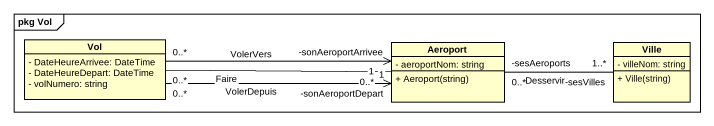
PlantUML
@startuml
mainframe pkg Vol
hide circle
hide empty members
skinparam classAttributeIconSize 0
class Vol {
  - DateHeureArrivee: DateTime
  - DateHeureDepart: DateTime
  - volNumero: string
}
class Aeroport {
  - aeroportNom: string
  + Aeroport(string)
}
class Ville {
  - villeNom: string
  + Ville(string)
}
Vol "0..*" -right-> "-sonAeroportDepart\n1" Aeroport : VolerDepuis
Vol "0..*" -right-> "-sonAeroportArrivee\n1" Aeroport : VolerVers
Vol "0..*" -right- "0..*" Aeroport : Faire
Aeroport "-sesAeroports\n0..*" -right- "-sesVilles\n1..*" Ville : Desservir
@enduml
